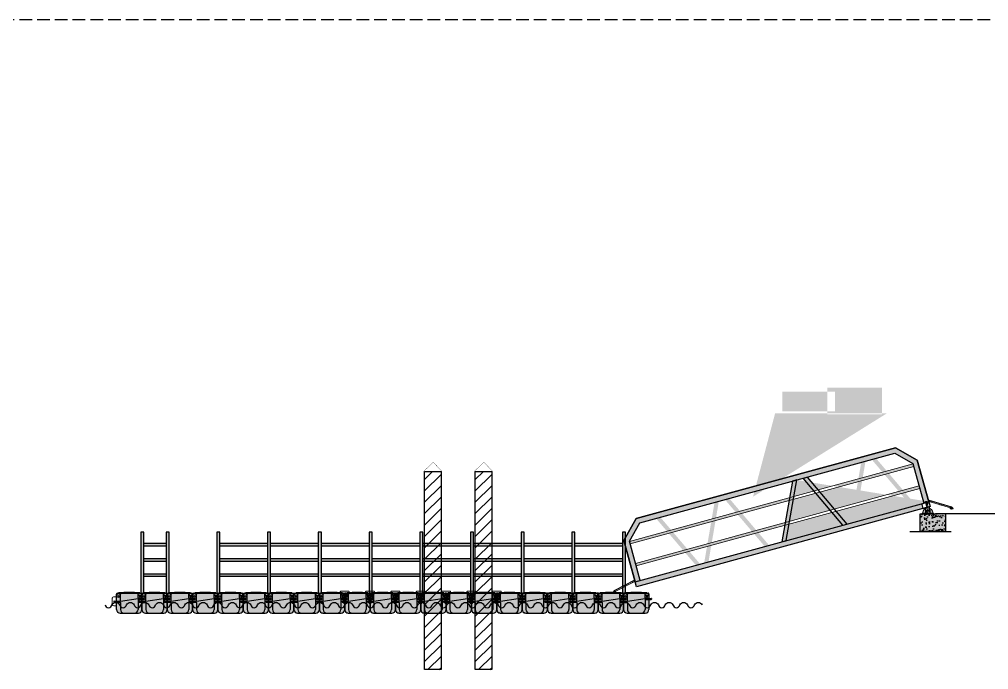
# Model space of a CAD drawing. Extents: x -231680 to 311509, y 18389 to 315840.
# Drawn here: x 277259 to 296377, y 262272 to 275100 of the extents above; entities that cross this region are included whole.
import ezdxf

# ---------------------------------------------------------------- set-up
doc = ezdxf.new("R2010")
doc.units = 0
doc.header["$LTSCALE"] = 1000
for name, pattern in [('-6_350_HOLE$0$DASH', [0.35, 0.25, -0.1]), ('CENTER', [2, 1.25, -0.25, 0.25, -0.25]), ('CENTER2', [28.575, 19.05, -3.175, 3.175, -3.175])]:
    doc.linetypes.add(name, pattern=pattern)
for name, color, linetype in [('W-FLOAT_BOWL浮筒', 253, 'Continuous'), ('W-Water-水流线', 140, 'Continuous'), ('ZJ', 251, 'Continuous'), ('栏杆', 6, 'Continuous'), ('短销钉', 253, 'Continuous'), ('铝横梁', 220, 'Continuous'), ('铝通', 4, 'Continuous')]:
    doc.layers.add(name, color=color, linetype=linetype)
for name, color, linetype, lineweight in [('伯利恒浮筒', 5, 'Continuous', 5), ('加强板', 140, 'Continuous', 18), ('图框', 7, 'Continuous', 13), ('型材', 7, 'Continuous', 15), ('系绳栓', 4, 'Continuous', 5), ('结构', 52, 'Continuous', 18), ('铝斜撑', 241, 'Continuous', 9)]:
    doc.layers.add(name, color=color, linetype=linetype, lineweight=lineweight)
pattern_1 = [(45, (86882.11, 11302.97), (-112.2532, 112.2532), [])]

# ---------------------------------------------------------------- blocks, each defined once
blk = doc.blocks.new('blhft')
at = {"true_color": 0x105689, "transparency": 33554470}
h = blk.add_hatch(color=146, dxfattribs=at)
h.dxf.hatch_style = 1
edge = h.paths.add_edge_path()
edge.add_line((-180, 0), (180, 0))
edge.add_arc((180, 70), 70, 270, 360)
edge.add_line((250, 70), (250, 270))
edge.add_line((250, 270), (298, 270))
edge.add_arc((298, 274), 4, 270, 360)
edge.add_line((302, 274), (302, 284))
edge.add_arc((298, 284), 4, 0, 90)
edge.add_line((298, 288), (250, 288))
edge.add_line((250, 288), (250, 375))
edge.add_arc((230, 375), 20, 0, 90)
edge.add_line((230, 395), (208, 395))
edge.add_line((208, 395), (208, 397))
edge.add_line((208, 397), (0, 407))
edge.add_line((0, 407), (-208, 397))
edge.add_line((-208, 397), (-208, 395))
edge.add_line((-208, 395), (-230, 395))
edge.add_arc((-230, 375), 20, 90, 180)
edge.add_line((-250, 375), (-250, 234))
edge.add_line((-250, 234), (-298, 234))
edge.add_arc((-298, 230), 4, 90, 180)
edge.add_line((-302, 230), (-302, 220))
edge.add_arc((-298, 220), 4, 180, 270)
edge.add_line((-298, 216), (-250, 216))
edge.add_line((-250, 216), (-250, 70))
edge.add_line((-250, 70), (-249, 60))
edge.add_line((-249, 60), (-246, 47))
edge.add_line((-246, 47), (-242, 37))
edge.add_line((-242, 37), (-235, 26))
edge.add_line((-235, 26), (-227, 18))
edge.add_line((-227, 18), (-220, 13))
edge.add_line((-220, 13), (-212, 8))
edge.add_line((-212, 8), (-204, 4))
edge.add_line((-204, 4), (-197, 2))
edge.add_line((-197, 2), (-188, 0))
edge.add_line((-188, 0), (-180, 0))
blk.add_lwpolyline([(-180, 0), (180, 0, 0.414214), (250, 70), (250, 270), (298, 270, 0.414214), (302, 274), (302, 284, 0.414214), (298, 288), (250, 288), (250, 375, 0.414214), (230, 395), (208, 395), (208, 397), (0, 407), (-208, 397), (-208, 395), (-230, 395, 0.414214), (-250, 375), (-250, 234), (-298, 234, 0.414214), (-302, 230), (-302, 220, 0.414214), (-298, 216), (-250, 216), (-250, 70), (-249, 60), (-246, 47), (-242, 37), (-235, 26), (-227, 18), (-220, 13), (-212, 8), (-204, 4), (-197, 2), (-188, 0)], format="xyb", close=True)
at = {"layer": 'W-FLOAT_BOWL浮筒'}
for p, q in [((-230, 395), (230, 395)), ((-208, 397), (208, 397)), ((-208, 397), (-208, 395)), ((208, 397), (208, 395)), ((-302, 226), (-174, 226)), ((-298, 234), (-184, 234)), ((-298, 216), (-184, 216)), ((-250, 234), (-250, 375)), ((-250, 70), (-250, 216)), ((-174, 244), (-174, 375)), ((174, 280), (-174, 226)), ((-174, 206), (-174, 70)), ((174, 298), (174, 375)), ((174, 280), (302, 280)), ((174, 260), (174, 70)), ((184, 288), (298, 288)), ((184, 270), (298, 270)), ((250, 375), (250, 288)), ((250, 270), (250, 70)), ((-180, 0), (180, 0))]:
    blk.add_line(p, q, dxfattribs=at)
at = {"layer": 'W-FLOAT_BOWL浮筒', "ltscale": 0.5}
for p, q in [((-302, 230), (-302, 220)), ((302, 284), (302, 274))]:
    blk.add_line(p, q, dxfattribs=at)
at = {"layer": 'W-FLOAT_BOWL浮筒'}
for centre, radius, start, end in [((-230, 375), 20, 90, 180), ((0, -1768), 2175, 84.5043, 95.4957), ((-154, 375), 20, 90, 180), ((154, 375), 20, 0, 90), ((230, 375), 20, 0, 90), ((-298, 220), 4, 180, 270), ((-184, 244), 10, 270, 0), ((-184, 206), 10, 0, 90), ((184, 298), 10, 180, 270), ((184, 260), 10, 90, 180), ((298, 274), 4, 270, 0), ((-180, 70), 70, 180, 270), ((-104, 70), 70, 180, 270), ((104, 70), 70, 270, 0), ((180, 70), 70, 270, 0)]:
    blk.add_arc(centre, radius, start, end, dxfattribs=at)
at = {"layer": 'W-FLOAT_BOWL浮筒', "ltscale": 0.5}
for centre, start, end in [((-298, 230), 90, 180), ((298, 284), 0, 90)]:
    blk.add_arc(centre, 4, start, end, dxfattribs=at)
at = {"layer": 'W-FLOAT_BOWL浮筒', "extrusion": (0, 0, -1)}
blk.add_ellipse((-212, 375), major_axis=(-30.4, 0), ratio=0.921809, start_param=3.141593, end_param=6.283185, dxfattribs=at)
at = {"layer": 'W-FLOAT_BOWL浮筒'}
blk.add_ellipse((-212, 320), major_axis=(-16, 0), ratio=0.75, dxfattribs=at)
blk.add_ellipse((212, 375), major_axis=(30.4, 0.1), ratio=0.921809, start_param=3.141593, end_param=6.283185, dxfattribs=at)
at = {"layer": 'W-FLOAT_BOWL浮筒', "extrusion": (0, 0, -1)}
blk.add_ellipse((212, 320), major_axis=(16, 0), ratio=0.75, dxfattribs=at)
blk = doc.blocks.new('dxd')
at = {"layer": '短销钉', "lineweight": 13}
for p, q in [((-86, 227), (-56, 200)), ((-79, 244), (79, 244)), ((-78, 244), (-78, 246)), ((-78, 246), (78, 246)), ((-52, 180), (-52, 193)), ((-43, 197), (42, 197)), ((52, 180), (52, 193)), ((86, 227), (56, 200)), ((78, 244), (78, 246)), ((-49, 153), (-28, 136)), ((-29, 39), (-29, 45)), ((-26, 48), (-24, 48)), ((-24, 30), (-24, 128)), ((-24, 30), (24, 30)), ((-24, 30), (-18, 2)), ((-19, 133), (19, 133)), ((-16, 0), (16, 0)), ((-6, 39), (-6, 44)), ((6, 39), (6, 44)), ((24, 30), (18, 2)), ((24, 30), (24, 128)), ((26, 48), (24, 48)), ((49, 153), (28, 136)), ((29, 39), (29, 45))]:
    blk.add_line(p, q, dxfattribs=at)
at = {"layer": '短销钉', "lineweight": 13, "ltscale": 0.1}
for p, q in [((-18, 2), (-18, 0)), ((-18, 0), (-16, 0)), ((16, 0), (18, 0)), ((18, 2), (18, 0))]:
    blk.add_line(p, q, dxfattribs=at)
at = {"layer": '短销钉', "lineweight": 13}
for centre, radius, start, end in [((-79, 234), 10, 90, 228.0009), ((0, -1254), 1503, 87.0435, 92.9565), ((-62, 193), 10, 0, 48.0009), ((62, 193), 10, 131.9991, 180), ((79, 234), 10, 311.9991, 90), ((-44, 170), 13.5, 126.5657, 231), ((-35, 154), 31.4, 56.4166, 122.8531), ((-43, 161), 10, 184.1479, 231), ((-34, 186), 31.4, 236.1381, 303.5569), ((-26, 45), 3, 90, 180), ((-34, 128), 10, 0, 51), ((-16, 2), 2.5, 191.3099, 270), ((-25, 170), 13.5, 308.3696, 51.9011), ((-3, 44), 3, 115.3769, 180), ((0, 38), 10, 64.6231, 115.3769), ((3, 44), 3, 0, 64.6231), ((25, 170), 13.5, 128.0989, 231.6304), ((16, 2), 2.5, 270, 348.6901), ((35, 155), 31.3, 57.1287, 123.6019), ((34, 186), 31.4, 236.4385, 303.8665), ((34, 128), 10, 129, 180), ((26, 45), 3, 0, 90), ((42, 161), 10, 309, 355.8521), ((44, 170), 13.5, 309, 53.4343)]:
    blk.add_arc(centre, radius, start, end, dxfattribs=at)
for centre, major_axis, start_param, end_param in [((-23, 39), (0, -9), 4.712389, 6.115737), ((0, 39), (0, 9), 1.570796, 4.712389)]:
    blk.add_ellipse(centre, major_axis=major_axis, ratio=0.666667, start_param=start_param, end_param=end_param, dxfattribs=at)
at = {"layer": '短销钉', "lineweight": 13, "extrusion": (0, 0, -1)}
blk.add_ellipse((23, 39), major_axis=(0, -9), ratio=0.666667, start_param=4.712389, end_param=6.115737, dxfattribs=at)
blk = doc.blocks.new('*U195')
at = {"layer": '伯利恒浮筒'}
blk.add_blockref('blhft', (0, -204), dxfattribs=at)
blk = doc.blocks.new('*U196')
at = {"layer": '栏杆', "color": 0, "linetype": 'ByBlock', "lineweight": -2, "transparency": 16777216}
for p in [(-4000, 0), (-3500, 0), (-3000, 0), (-2500, 0), (-2000, 0), (-1500, 0), (-1000, 0), (-500, 0), (0, 0)]:
    blk.add_blockref('*U195', p, dxfattribs=at)
blk = doc.blocks.new('*U199')
at = {"layer": 'W-Water-水流线'}
blk.add_lwpolyline([(-144, 5, 0.836859), (-8, 5, -0.620574), (144, 5, -0.539347)], format="xyb", dxfattribs=at)
blk = doc.blocks.new('*U200')
at = {"layer": '栏杆', "color": 0, "linetype": 'ByBlock', "lineweight": -2, "transparency": 16777216}
for p in [(0, 0), (287, 0), (574, 0), (862, 0), (1149, 0), (1436, 0), (1723, 0), (2011, 0), (2298, 0), (2585, 0), (2872, 0), (3159, 0), (3447, 0), (3734, 0), (4021, 0), (4308, 0), (4595, 0), (4883, 0), (5170, 0), (5457, 0), (5744, 0), (6032, 0), (6319, 0), (6606, 0), (6893, 0), (7180, 0), (7468, 0), (7755, 0), (8042, 0), (8329, 0), (8616, 0), (8904, 0), (9191, 0), (9478, 0), (9765, 0), (10053, 0), (10340, 0), (10627, 0), (10914, 0), (11201, 0), (11489, 0)]:
    blk.add_blockref('*U199', p, dxfattribs=at)
blk = doc.blocks.new('JAGZZ')
at = {"color": 1, "linetype": 'CENTER2'}
for p, q in [((524707, 12979), (524707, 13014)), ((524725, 12996), (524689, 12996))]:
    blk.add_line(p, q, dxfattribs=at)
at = {"layer": '结构', "color": 4}
for p, q in [((524597, 12929), (524597, 12941)), ((524817, 12941), (524597, 12941)), ((524817, 12929), (524597, 12929)), ((524817, 12929), (524817, 12941))]:
    blk.add_line(p, q, dxfattribs=at)
for points in [[(524670, 12941), (524670, 13001), (524662, 13001), (524662, 12941)], [(524744, 12941), (524744, 13001), (524752, 13001), (524752, 12941)]]:
    blk.add_lwpolyline(points, close=True, dxfattribs=at)
at = {"layer": '结构'}
blk.add_circle((524707, 12996), 13, dxfattribs=at)
at = {"layer": '结构', "color": 4}
blk.add_arc((524707, 12931), 106, 5.7248, 174.2752, dxfattribs=at)
blk = doc.blocks.new('A$C32F71815')
at = {"layer": '铝斜撑', "linetype": 'Continuous'}
for p, q in [((3, 20), (0, 20)), ((0, 20), (0, 0)), ((40, 0), (0, 0)), ((3, 20), (3, 3)), ((40, 3), (3, 3)), ((40, 0), (40, 3))]:
    blk.add_line(p, q, dxfattribs=at)
blk = doc.blocks.new('A$C42B83C84')
at = {"layer": '图框', "lineweight": 0}
h = blk.add_hatch(dxfattribs=at)
h.set_pattern_fill('ANSI31', color=256, scale=0.5, style=0)
h.set_pattern_definition([(45, (82514.4754, -36464.1272), (-1.122532015, 1.122532015), [])])
edge = h.paths.add_edge_path(flags=17)
edge.add_arc((15, 30), 6.5, 0, 360)
edge = h.paths.add_edge_path()
edge.add_arc((15, 30), 10, 0, 360)
for p, q in [((0, 25), (0, 45)), ((0, 45), (458, 45)), ((5, 25), (0, 25)), ((5, 40), (5, 25)), ((457, 40), (5, 40)), ((457, 40), (497, 15)), ((458, 45), (500, 19)), ((462, 7), (462, 23)), ((467, 7), (467, 23)), ((497, 15), (500, 19))]:
    blk.add_line(p, q, dxfattribs=at)
for points in [[(29, 20), (29, 40), (444, 40), (444, 20)], [(59, 40), (59, 20), (29, 20), (29, 40)], [(259, 40), (259, 20), (229, 20), (229, 40)]]:
    blk.add_lwpolyline(points, close=True, dxfattribs=at)
blk.add_lwpolyline([(444, 20), (444, 10, 0.414214), (454, 0), (474, 0, 0.414214), (484, 10), (484, 20)], format="xyb", dxfattribs=at)
blk.add_lwpolyline([(458, 0), (458, 7), (470, 7), (470, 0)], dxfattribs=at)
for radius in [10, 6.5]:
    blk.add_circle((15, 30), radius, dxfattribs=at)
blk.add_blockref('A$C32F71815', (444, 20), dxfattribs=at)
blk = doc.blocks.new('EB')
at = {"layer": '加强板'}
blk.add_lwpolyline([(1337537242, 365767056), (1337537242, 365767006), (1337537257, 365767006), (1337537267, 365767056)], close=True, dxfattribs=at)
at = {"layer": '铝通'}
blk.add_lwpolyline([(1337537285, 365767056, 0.668622), (1337537254, 365767090), (1337537162, 365767061), (1337537162, 365766981), (1337537242, 365766981)], format="xyb", close=True, dxfattribs=at)
blk.add_circle((1337537262, 365767066), 7, dxfattribs=at)
blk = doc.blocks.new('A$C1CD0366B')
at = {"color": 1, "linetype": 'CENTER', "ltscale": 0.52}
for p, q in [((46, 50), (74, 50)), ((60, 36), (60, 64))]:
    blk.add_line(p, q, dxfattribs=at)
blk.add_lwpolyline([(0, 100), (0, 0), (10, 0), (10, 100)], close=True)
blk.add_lwpolyline([(10, 100), (87, 74, -0.315452), (90, 69), (90, 31, -0.315452), (87, 26), (10, 0)], format="xyb")
blk.add_circle((60, 50), 11)

msp = doc.modelspace()

# ---------------------------------------------------------------- hatches: boundary and pattern name
at = {"true_color": 0xc7c8ca}
h = msp.add_hatch(dxfattribs=at)
h.set_pattern_fill('AR-CONC', color=9, scale=100)
h.set_pattern_definition([(50, (234080.7, 306578.32), (182.18467, -15.9391), [19.05, -209.55]), (355, (234080.7, 306578.32), (-35.24283, 191.05664), [15.24, -167.64]), (100.451, (234095.88, 306576.99), (146.9425, 175.1167), [16.19, -178.09]), (46.1842, (234080.7, 306629.12), (271.07904, -42.0423), [28.575, -314.325]), (96.6356, (234103.3, 306625.61), (237.4042, 247.4256), [24.285, -267.135]), (351.184, (234080.7, 306629.12), (237.4046, 247.4251), [22.86, -251.46]), (21, (234106.1, 306616.42), (151.61488, -102.26552), [19.05, -209.55]), (326, (234106.1, 306616.42), (61.80203, 184.18797), [15.24, -167.64]), (71.4514, (234118.74, 306607.9), (213.4165, 81.92286), [16.19, -178.09]), (37.5, (234080.7, 306578.32), (3.088603, 84.55504), [0, -165.608, 0, -170.18, 0, -168.275]), (7.5, (234080.7, 306578.32), (66.81966, 100.18057), [0, -97.028, 0, -161.798, 0, -64.135]), (327.5, (234024.06, 306578.32), (135.590595, -5.728744), [0, -63.5, 0, -198.12, 0, -262.89]), (317.5, (233998.66, 306578.32), (148.12918, 25.4265), [0, -82.55, 0, -131.572, 0, -186.69])])
h.paths.add_polyline_path([(295028.8, 265348), (295328.8, 265348), (295328.8, 265349.9), (295528.8, 265349.9), (295528.8, 264996.5), (295028.8, 264996.5)])
at = {"layer": '栏杆', "true_color": 0xc7c8ca, "transparency": 33554687}
h = msp.add_hatch(color=9, dxfattribs=at)
h.dxf.hatch_style = 1
h.paths.add_polyline_path([(295028.8, 265348), (295328.8, 265348), (295328.8, 265349.9), (295528.8, 265349.9), (295528.8, 264996.5), (295028.8, 264996.5)])
edge = h.paths.add_edge_path()
edge.add_line((289407.4, 264000.5), (289182.9, 264820.3))
edge.add_line((289182.9, 264820.3), (289428.1, 265250.3))
edge.add_line((289428.1, 265250.3), (294539.9, 266650.1))
edge.add_line((294539.9, 266650.1), (294969.9, 266405))
edge.add_line((294969.9, 266405), (295194.4, 265585.1))
edge = h.paths.add_edge_path(flags=16)
edge.add_line((289503.9, 264026.9), (289290.3, 264806.8))
edge.add_line((289290.3, 264806.8), (289494.4, 265164.8))
edge.add_line((289494.4, 265164.8), (294526.3, 266542.7))
edge.add_line((294526.3, 266542.7), (294884.4, 266338.6))
edge.add_line((294884.4, 266338.6), (295097.9, 265558.7))
h.paths.add_polyline_path([(289407.4, 264000.5), (295194.4, 265585.1), (295220.8, 265488.7), (289433.8, 263904.1)])
h.paths.add_polyline_path([(289411.4, 264364.5), (295005.5, 265896.3), (295018.7, 265848.1), (289424.6, 264316.3)], flags=0)
h.paths.add_polyline_path([(289292.6, 264798.5), (294886.6, 266330.3), (294899.8, 266282.1), (289305.8, 264750.3)], flags=0)
edge = h.paths.add_edge_path(flags=16)
edge.add_line((290970.6, 265569.1), (290765.8, 264372.5))
edge = h.paths.add_edge_path(flags=0)
edge.add_line((291055.7, 265592.4), (290851, 264395.8))
edge = h.paths.add_edge_path(flags=0)
edge.add_line((291261.9, 265648.8), (292047.6, 264723.5))
edge = h.paths.add_edge_path(flags=0)
edge.add_line((291176.7, 265625.5), (291962.5, 264700.2))
edge = h.paths.add_edge_path()
edge.add_line((292307.7, 267369.7), (293344.3, 267369.7))
edge.add_line((293344.3, 267369.7), (293344.3, 267757.3))
edge.add_line((293344.3, 267757.3), (292307.7, 267757.3))
edge.add_line((292307.7, 267757.3), (292307.7, 267369.7))
edge.add_line((293192.9, 267310.6), (294273.8, 267310.6))
edge.add_line((294273.8, 267310.6), (294273.8, 267831.2))
edge.add_line((294273.8, 267831.2), (293192.9, 267831.2))
edge.add_line((293192.9, 267831.2), (293192.9, 267310.6))
edge.add_line((294372.2, 267329.3), (292165.9, 267329.3))
edge.add_line((292165.9, 267329.3), (291653.4, 265393.2))
edge.add_line((291653.4, 265393.2), (291730.2, 265683.2))
edge = h.paths.add_edge_path()
edge.add_line((294823.7, 264996.5), (295638.4, 264996.5))
edge = h.paths.add_edge_path(flags=0)
edge.add_line((292505.7, 265989.4), (292300.9, 264792.8))
edge = h.paths.add_edge_path(flags=0)
edge.add_line((292590.8, 266012.7), (292386, 264816.2))
edge = h.paths.add_edge_path(flags=0)
edge.add_line((292796.9, 266069.2), (293582.7, 265143.8))
edge = h.paths.add_edge_path(flags=0)
edge.add_line((292711.8, 266045.8), (293497.6, 265120.5))
edge = h.paths.add_edge_path(flags=0)
edge.add_line((293977.6, 266392.5), (293772.9, 265195.9))
edge = h.paths.add_edge_path(flags=0)
edge.add_line((294062.8, 266415.8), (293858, 265219.2))
edge = h.paths.add_edge_path(flags=16)
edge.add_line((294268.9, 266472.2), (295054.7, 265546.9))
edge = h.paths.add_edge_path(flags=0)
edge.add_line((294183.7, 266448.9), (294969.5, 265523.6))
edge = h.paths.add_edge_path(flags=17)
edge.add_line((289903.4, 265276.8), (290689.2, 264351.5))
edge = h.paths.add_edge_path(flags=17)
edge.add_line((289818.3, 265253.5), (290604.1, 264328.2))
edge = h.paths.add_edge_path(flags=16)
edge.add_line((295068.7, 265348), (295068.7, 265360))
edge = h.paths.add_edge_path()
edge.add_line((295288.7, 265348), (295288.7, 265360))
edge = h.paths.add_edge_path()
edge.add_line((295288.7, 265360), (295068.7, 265360))
edge = h.paths.add_edge_path(flags=16)
edge.add_line((295288.7, 265348), (295068.7, 265348))
h.paths.add_polyline_path([(295141.7, 265360), (295141.7, 265420), (295133.7, 265420), (295133.7, 265360)], flags=16)
h.paths.add_polyline_path([(295215.7, 265360), (295215.7, 265420), (295223.7, 265420), (295223.7, 265360)])
edge = h.paths.add_edge_path(flags=16)
edge.add_line((295196.4, 265415), (295161.1, 265415))
edge = h.paths.add_edge_path(flags=16)
edge.add_line((295178.7, 265397.4), (295178.7, 265432.6))
edge = h.paths.add_edge_path(flags=16)
edge.add_arc((295178.7, 265415), 13, 0, 360)
edge = h.paths.add_edge_path()
edge.add_arc((295178.7, 265349.5), 105.5, 5.72481, 174.27519)
edge = h.paths.add_edge_path(flags=16)
edge.add_line((289394.3, 264034.4), (289401.2, 264021))
edge = h.paths.add_edge_path(flags=16)
edge.add_line((289401.2, 264021), (289405.6, 264023.3))
edge = h.paths.add_edge_path(flags=17)
edge.add_line((289405.6, 264023.3), (289396.5, 264041.1))
edge = h.paths.add_edge_path()
edge.add_line((289396.5, 264041.1), (288989.2, 263831.5))
edge = h.paths.add_edge_path()
edge.add_line((288992.8, 263827.7), (289394.3, 264034.4))
edge = h.paths.add_edge_path()
edge.add_line((288989.2, 263831.5), (288963.7, 263789.2))
edge = h.paths.add_edge_path()
edge.add_line((288992.8, 263827.7), (288968.1, 263786.8))
edge = h.paths.add_edge_path()
edge.add_line((288968.1, 263786.8), (288963.7, 263789.2))
edge = h.paths.add_edge_path(flags=16)
edge.add_arc((289390, 264020.9), 10, 0, 360)
edge = h.paths.add_edge_path(flags=16)
edge.add_arc((289390, 264020.9), 6.5, 0, 360)
h.paths.add_polyline_path([(289381.9, 264005.5), (289372.8, 264023.3), (289003.8, 263833.4), (289012.9, 263815.6)])
edge = h.paths.add_edge_path(flags=16)
edge.add_line((288998.9, 263793.7), (288991.6, 263808))
edge = h.paths.add_edge_path(flags=16)
edge.add_line((289003.3, 263796), (288996, 263810.3))
h.paths.add_polyline_path([(289168.3, 263918.1), (289177.5, 263900.3), (289204.1, 263914), (289195, 263931.8)], flags=16)
h.paths.add_polyline_path([(289346.1, 264009.6), (289355.3, 263991.8), (289381.9, 264005.5), (289372.8, 264023.3)], flags=16)
edge = h.paths.add_edge_path(flags=17)
edge.add_line((289009.6, 263791.4), (289006.4, 263797.6))
edge.add_line((289006.4, 263797.6), (288995.8, 263792.1))
edge.add_line((288995.8, 263792.1), (288999, 263785.9))
edge = h.paths.add_edge_path()
edge.add_line((289012.9, 263815.6), (289017.5, 263806.7))
edge.add_arc((289008.6, 263802.1), 10, -62.76718, 27.23282, ccw=False)
edge.add_line((289013.2, 263793.2), (288995.4, 263784.1))
edge.add_arc((288990.8, 263793), 10, 207.23282, 297.23282, ccw=False)
edge.add_line((288981.9, 263788.4), (288977.4, 263797.3))
edge = h.paths.add_edge_path(flags=16)
edge.add_line((289001.1, 263832), (289003.8, 263833.4))
edge = h.paths.add_edge_path()
edge.add_line((289003.8, 263833.4), (289012.9, 263815.6))
edge = h.paths.add_edge_path()
edge.add_line((289001.1, 263832), (289008.9, 263816.9))
edge = h.paths.add_edge_path(flags=16)
edge.add_line((288977.4, 263797.3), (288976, 263800))
edge = h.paths.add_edge_path()
edge.add_line((288977.4, 263797.3), (289012.9, 263815.6))
edge = h.paths.add_edge_path()
edge.add_line((288976, 263800), (289008.9, 263816.9))
edge = h.paths.add_edge_path(flags=16)
edge.add_arc((295152.7, 265560), 25, 350.70905, 485.77928)
edge.add_line((295138.1, 265580.2), (295057.5, 265528.7))
edge.add_line((295057.5, 265528.7), (295078.7, 265451.6))
edge.add_line((295078.7, 265451.6), (295155.8, 265472.7))
edge.add_line((295155.8, 265472.7), (295177.3, 265555.9))
edge = h.paths.add_edge_path(flags=0)
edge.add_arc((295152.7, 265560), 7, 0, 360)
h.paths.add_polyline_path([(295136, 265545), (295149.2, 265496.8), (295163.7, 265500.8), (295160.1, 265551.6)], flags=0)
h.paths.add_polyline_path([(295211.1, 265486.1), (295114.7, 265459.6), (295117.3, 265450), (295213.8, 265476.4)], flags=16)
edge = h.paths.add_edge_path(flags=0)
edge.add_arc((295178.8, 265415), 11, 0, 360)
edge = h.paths.add_edge_path(flags=16)
edge.add_line((295175, 265428.8), (295182.5, 265401.2))
edge = h.paths.add_edge_path(flags=16)
edge.add_line((295165, 265411.2), (295192.6, 265418.8))
edge = h.paths.add_edge_path(flags=16)
edge.add_line((295213.8, 265476.4), (295208.9, 265395.5))
edge.add_arc((295203.9, 265396), 5, 285.3138, 355.34577, ccw=False)
edge.add_line((295205.2, 265391.1), (295168.1, 265381))
edge.add_arc((295166.8, 265385.8), 5, 215.28184, 285.3138, ccw=False)
edge.add_line((295162.7, 265382.9), (295117.3, 265450))
edge = h.paths.add_edge_path()
edge.add_line((295205.5, 265607.6), (295201.3, 265593.2))
edge = h.paths.add_edge_path()
edge.add_line((295201.3, 265593.2), (295196.5, 265594.6))
edge = h.paths.add_edge_path()
edge.add_line((295196.5, 265594.6), (295202.1, 265613.8))
edge = h.paths.add_edge_path()
edge.add_line((295202.1, 265613.8), (295642.1, 265486.2))
edge = h.paths.add_edge_path()
edge.add_line((295639.3, 265481.8), (295205.5, 265607.6))
edge = h.paths.add_edge_path()
edge.add_line((295642.1, 265486.2), (295675.1, 265449.6))
edge = h.paths.add_edge_path()
edge.add_line((295639.3, 265481.8), (295671.4, 265446.4))
edge = h.paths.add_edge_path()
edge.add_line((295671.4, 265446.4), (295675.1, 265449.6))
edge = h.paths.add_edge_path(flags=16)
edge.add_arc((295212.3, 265595.3), 10, 0, 360)
edge = h.paths.add_edge_path(flags=16)
edge.add_arc((295212.3, 265595.3), 6.5, 0, 360)
h.paths.add_polyline_path([(295223.2, 265581.7), (295228.8, 265600.9), (295627.4, 265485.3), (295621.8, 265466.1)])
edge = h.paths.add_edge_path(flags=16)
edge.add_line((295639.8, 265447.3), (295644.2, 265462.7))
edge = h.paths.add_edge_path(flags=16)
edge.add_line((295635, 265448.7), (295639.4, 265464.1))
h.paths.add_polyline_path([(295449.6, 265536.8), (295444.1, 265517.6), (295415.2, 265526), (295420.8, 265545.2)], flags=16)
h.paths.add_polyline_path([(295257.6, 265592.5), (295252, 265573.3), (295223.2, 265581.7), (295228.8, 265600.9)], flags=16)
edge = h.paths.add_edge_path(flags=17)
edge.add_line((295629.7, 265443), (295631.6, 265449.7))
edge.add_line((295631.6, 265449.7), (295643.1, 265446.4))
edge.add_line((295643.1, 265446.4), (295641.2, 265439.6))
edge = h.paths.add_edge_path()
edge.add_line((295621.8, 265466.1), (295619, 265456.5))
edge.add_arc((295628.6, 265453.7), 10, 163.82586, 253.82586)
edge.add_line((295625.8, 265444.1), (295645, 265438.5))
edge.add_arc((295647.8, 265448.1), 10, 253.82586, 343.82586)
edge.add_line((295657.4, 265445.3), (295660.2, 265454.9))
edge = h.paths.add_edge_path(flags=16)
edge.add_line((295630.2, 265484.5), (295627.4, 265485.3))
edge = h.paths.add_edge_path()
edge.add_line((295627.4, 265485.3), (295621.8, 265466.1))
edge = h.paths.add_edge_path()
edge.add_line((295630.2, 265484.5), (295625.5, 265468.1))
edge = h.paths.add_edge_path(flags=16)
edge.add_line((295660.2, 265454.9), (295661, 265457.8))
edge = h.paths.add_edge_path()
edge.add_line((295660.2, 265454.9), (295621.8, 265466.1))
edge = h.paths.add_edge_path()
edge.add_line((295661, 265457.8), (295625.5, 265468.1))
h = msp.add_hatch(color=9, dxfattribs=at)
h.dxf.hatch_style = 1
h.paths.add_polyline_path([(295028.8, 265348), (295328.8, 265348), (295328.8, 265349.9), (295528.8, 265349.9), (295528.8, 264996.5), (295028.8, 264996.5)])
edge = h.paths.add_edge_path()
edge.add_line((289407.4, 264000.5), (289182.9, 264820.3))
edge.add_line((289182.9, 264820.3), (289428.1, 265250.3))
edge.add_line((289428.1, 265250.3), (294539.9, 266650.1))
edge.add_line((294539.9, 266650.1), (294969.9, 266405))
edge.add_line((294969.9, 266405), (295194.4, 265585.1))
edge = h.paths.add_edge_path(flags=16)
edge.add_line((289503.9, 264026.9), (289290.3, 264806.8))
edge.add_line((289290.3, 264806.8), (289494.4, 265164.8))
edge.add_line((289494.4, 265164.8), (294526.3, 266542.7))
edge.add_line((294526.3, 266542.7), (294884.4, 266338.6))
edge.add_line((294884.4, 266338.6), (295097.9, 265558.7))
h.paths.add_polyline_path([(289407.4, 264000.5), (295194.4, 265585.1), (295220.8, 265488.7), (289433.8, 263904.1)])
h.paths.add_polyline_path([(289411.4, 264364.5), (295005.5, 265896.3), (295018.7, 265848.1), (289424.6, 264316.3)], flags=0)
h.paths.add_polyline_path([(289292.6, 264798.5), (294886.6, 266330.3), (294899.8, 266282.1), (289305.8, 264750.3)], flags=0)
edge = h.paths.add_edge_path(flags=16)
edge.add_line((290970.6, 265569.1), (290765.8, 264372.5))
edge = h.paths.add_edge_path(flags=0)
edge.add_line((291055.7, 265592.4), (290851, 264395.8))
edge = h.paths.add_edge_path(flags=0)
edge.add_line((291261.9, 265648.8), (292047.6, 264723.5))
edge = h.paths.add_edge_path(flags=0)
edge.add_line((291176.7, 265625.5), (291962.5, 264700.2))
edge = h.paths.add_edge_path()
edge.add_line((292307.7, 267369.7), (293344.3, 267369.7))
edge.add_line((293344.3, 267369.7), (293344.3, 267757.3))
edge.add_line((293344.3, 267757.3), (292307.7, 267757.3))
edge.add_line((292307.7, 267757.3), (292307.7, 267369.7))
edge.add_line((293192.9, 267310.6), (294273.8, 267310.6))
edge.add_line((294273.8, 267310.6), (294273.8, 267831.2))
edge.add_line((294273.8, 267831.2), (293192.9, 267831.2))
edge.add_line((293192.9, 267831.2), (293192.9, 267310.6))
edge.add_line((294372.2, 267329.3), (292165.9, 267329.3))
edge.add_line((292165.9, 267329.3), (291653.4, 265393.2))
edge.add_line((291653.4, 265393.2), (291730.2, 265683.2))
edge = h.paths.add_edge_path()
edge.add_line((294823.7, 264996.5), (295638.4, 264996.5))
edge = h.paths.add_edge_path(flags=0)
edge.add_line((292505.7, 265989.4), (292300.9, 264792.8))
edge = h.paths.add_edge_path(flags=0)
edge.add_line((292590.8, 266012.7), (292386, 264816.2))
edge = h.paths.add_edge_path(flags=0)
edge.add_line((292796.9, 266069.2), (293582.7, 265143.8))
edge = h.paths.add_edge_path(flags=0)
edge.add_line((292711.8, 266045.8), (293497.6, 265120.5))
edge = h.paths.add_edge_path(flags=0)
edge.add_line((293977.6, 266392.5), (293772.9, 265195.9))
edge = h.paths.add_edge_path(flags=0)
edge.add_line((294062.8, 266415.8), (293858, 265219.2))
edge = h.paths.add_edge_path(flags=16)
edge.add_line((294268.9, 266472.2), (295054.7, 265546.9))
edge = h.paths.add_edge_path(flags=0)
edge.add_line((294183.7, 266448.9), (294969.5, 265523.6))
edge = h.paths.add_edge_path(flags=17)
edge.add_line((289903.4, 265276.8), (290689.2, 264351.5))
edge = h.paths.add_edge_path(flags=17)
edge.add_line((289818.3, 265253.5), (290604.1, 264328.2))
edge = h.paths.add_edge_path(flags=16)
edge.add_line((295068.7, 265348), (295068.7, 265360))
edge = h.paths.add_edge_path()
edge.add_line((295288.7, 265348), (295288.7, 265360))
edge = h.paths.add_edge_path()
edge.add_line((295288.7, 265360), (295068.7, 265360))
edge = h.paths.add_edge_path(flags=16)
edge.add_line((295288.7, 265348), (295068.7, 265348))
h.paths.add_polyline_path([(295141.7, 265360), (295141.7, 265420), (295133.7, 265420), (295133.7, 265360)], flags=16)
h.paths.add_polyline_path([(295215.7, 265360), (295215.7, 265420), (295223.7, 265420), (295223.7, 265360)])
edge = h.paths.add_edge_path(flags=16)
edge.add_line((295196.4, 265415), (295161.1, 265415))
edge = h.paths.add_edge_path(flags=16)
edge.add_line((295178.7, 265397.4), (295178.7, 265432.6))
edge = h.paths.add_edge_path(flags=16)
edge.add_arc((295178.7, 265415), 13, 0, 360)
edge = h.paths.add_edge_path()
edge.add_arc((295178.7, 265349.5), 105.5, 5.72481, 174.27519)
edge = h.paths.add_edge_path(flags=16)
edge.add_line((289394.3, 264034.4), (289401.2, 264021))
edge = h.paths.add_edge_path(flags=16)
edge.add_line((289401.2, 264021), (289405.6, 264023.3))
edge = h.paths.add_edge_path(flags=17)
edge.add_line((289405.6, 264023.3), (289396.5, 264041.1))
edge = h.paths.add_edge_path()
edge.add_line((289396.5, 264041.1), (288989.2, 263831.5))
edge = h.paths.add_edge_path()
edge.add_line((288992.8, 263827.7), (289394.3, 264034.4))
edge = h.paths.add_edge_path()
edge.add_line((288989.2, 263831.5), (288963.7, 263789.2))
edge = h.paths.add_edge_path()
edge.add_line((288992.8, 263827.7), (288968.1, 263786.8))
edge = h.paths.add_edge_path()
edge.add_line((288968.1, 263786.8), (288963.7, 263789.2))
edge = h.paths.add_edge_path(flags=16)
edge.add_arc((289390, 264020.9), 10, 0, 360)
edge = h.paths.add_edge_path(flags=16)
edge.add_arc((289390, 264020.9), 6.5, 0, 360)
h.paths.add_polyline_path([(289381.9, 264005.5), (289372.8, 264023.3), (289003.8, 263833.4), (289012.9, 263815.6)])
edge = h.paths.add_edge_path(flags=16)
edge.add_line((288998.9, 263793.7), (288991.6, 263808))
edge = h.paths.add_edge_path(flags=16)
edge.add_line((289003.3, 263796), (288996, 263810.3))
h.paths.add_polyline_path([(289168.3, 263918.1), (289177.5, 263900.3), (289204.1, 263914), (289195, 263931.8)], flags=16)
h.paths.add_polyline_path([(289346.1, 264009.6), (289355.3, 263991.8), (289381.9, 264005.5), (289372.8, 264023.3)], flags=16)
edge = h.paths.add_edge_path(flags=17)
edge.add_line((289009.6, 263791.4), (289006.4, 263797.6))
edge.add_line((289006.4, 263797.6), (288995.8, 263792.1))
edge.add_line((288995.8, 263792.1), (288999, 263785.9))
edge = h.paths.add_edge_path()
edge.add_line((289012.9, 263815.6), (289017.5, 263806.7))
edge.add_arc((289008.6, 263802.1), 10, -62.76718, 27.23282, ccw=False)
edge.add_line((289013.2, 263793.2), (288995.4, 263784.1))
edge.add_arc((288990.8, 263793), 10, 207.23282, 297.23282, ccw=False)
edge.add_line((288981.9, 263788.4), (288977.4, 263797.3))
edge = h.paths.add_edge_path(flags=16)
edge.add_line((289001.1, 263832), (289003.8, 263833.4))
edge = h.paths.add_edge_path()
edge.add_line((289003.8, 263833.4), (289012.9, 263815.6))
edge = h.paths.add_edge_path()
edge.add_line((289001.1, 263832), (289008.9, 263816.9))
edge = h.paths.add_edge_path(flags=16)
edge.add_line((288977.4, 263797.3), (288976, 263800))
edge = h.paths.add_edge_path()
edge.add_line((288977.4, 263797.3), (289012.9, 263815.6))
edge = h.paths.add_edge_path()
edge.add_line((288976, 263800), (289008.9, 263816.9))
edge = h.paths.add_edge_path(flags=16)
edge.add_arc((295152.7, 265560), 25, 350.70905, 485.77928)
edge.add_line((295138.1, 265580.2), (295057.5, 265528.7))
edge.add_line((295057.5, 265528.7), (295078.7, 265451.6))
edge.add_line((295078.7, 265451.6), (295155.8, 265472.7))
edge.add_line((295155.8, 265472.7), (295177.3, 265555.9))
edge = h.paths.add_edge_path(flags=0)
edge.add_arc((295152.7, 265560), 7, 0, 360)
h.paths.add_polyline_path([(295136, 265545), (295149.2, 265496.8), (295163.7, 265500.8), (295160.1, 265551.6)], flags=0)
h.paths.add_polyline_path([(295211.1, 265486.1), (295114.7, 265459.6), (295117.3, 265450), (295213.8, 265476.4)], flags=16)
edge = h.paths.add_edge_path(flags=0)
edge.add_arc((295178.8, 265415), 11, 0, 360)
edge = h.paths.add_edge_path(flags=16)
edge.add_line((295175, 265428.8), (295182.5, 265401.2))
edge = h.paths.add_edge_path(flags=16)
edge.add_line((295165, 265411.2), (295192.6, 265418.8))
edge = h.paths.add_edge_path(flags=16)
edge.add_line((295213.8, 265476.4), (295208.9, 265395.5))
edge.add_arc((295203.9, 265396), 5, 285.3138, 355.34577, ccw=False)
edge.add_line((295205.2, 265391.1), (295168.1, 265381))
edge.add_arc((295166.8, 265385.8), 5, 215.28184, 285.3138, ccw=False)
edge.add_line((295162.7, 265382.9), (295117.3, 265450))
edge = h.paths.add_edge_path()
edge.add_line((295205.5, 265607.6), (295201.3, 265593.2))
edge = h.paths.add_edge_path()
edge.add_line((295201.3, 265593.2), (295196.5, 265594.6))
edge = h.paths.add_edge_path()
edge.add_line((295196.5, 265594.6), (295202.1, 265613.8))
edge = h.paths.add_edge_path()
edge.add_line((295202.1, 265613.8), (295642.1, 265486.2))
edge = h.paths.add_edge_path()
edge.add_line((295639.3, 265481.8), (295205.5, 265607.6))
edge = h.paths.add_edge_path()
edge.add_line((295642.1, 265486.2), (295675.1, 265449.6))
edge = h.paths.add_edge_path()
edge.add_line((295639.3, 265481.8), (295671.4, 265446.4))
edge = h.paths.add_edge_path()
edge.add_line((295671.4, 265446.4), (295675.1, 265449.6))
edge = h.paths.add_edge_path(flags=16)
edge.add_arc((295212.3, 265595.3), 10, 0, 360)
edge = h.paths.add_edge_path(flags=16)
edge.add_arc((295212.3, 265595.3), 6.5, 0, 360)
h.paths.add_polyline_path([(295223.2, 265581.7), (295228.8, 265600.9), (295627.4, 265485.3), (295621.8, 265466.1)])
edge = h.paths.add_edge_path(flags=16)
edge.add_line((295639.8, 265447.3), (295644.2, 265462.7))
edge = h.paths.add_edge_path(flags=16)
edge.add_line((295635, 265448.7), (295639.4, 265464.1))
h.paths.add_polyline_path([(295449.6, 265536.8), (295444.1, 265517.6), (295415.2, 265526), (295420.8, 265545.2)], flags=16)
h.paths.add_polyline_path([(295257.6, 265592.5), (295252, 265573.3), (295223.2, 265581.7), (295228.8, 265600.9)], flags=16)
edge = h.paths.add_edge_path(flags=17)
edge.add_line((295629.7, 265443), (295631.6, 265449.7))
edge.add_line((295631.6, 265449.7), (295643.1, 265446.4))
edge.add_line((295643.1, 265446.4), (295641.2, 265439.6))
edge = h.paths.add_edge_path()
edge.add_line((295621.8, 265466.1), (295619, 265456.5))
edge.add_arc((295628.6, 265453.7), 10, 163.82586, 253.82586)
edge.add_line((295625.8, 265444.1), (295645, 265438.5))
edge.add_arc((295647.8, 265448.1), 10, 253.82586, 343.82586)
edge.add_line((295657.4, 265445.3), (295660.2, 265454.9))
edge = h.paths.add_edge_path(flags=16)
edge.add_line((295630.2, 265484.5), (295627.4, 265485.3))
edge = h.paths.add_edge_path()
edge.add_line((295627.4, 265485.3), (295621.8, 265466.1))
edge = h.paths.add_edge_path()
edge.add_line((295630.2, 265484.5), (295625.5, 265468.1))
edge = h.paths.add_edge_path(flags=16)
edge.add_line((295660.2, 265454.9), (295661, 265457.8))
edge = h.paths.add_edge_path()
edge.add_line((295660.2, 265454.9), (295621.8, 265466.1))
edge = h.paths.add_edge_path()
edge.add_line((295661, 265457.8), (295625.5, 265468.1))
h = msp.add_hatch(color=9, dxfattribs=at)
h.dxf.hatch_style = 1
h.paths.add_polyline_path([(289292.6, 264798.5), (294886.6, 266330.3), (294899.8, 266282.1), (289305.8, 264750.3)], flags=17)
h.paths.add_polyline_path([(289411.4, 264364.5), (295005.5, 265896.3), (295018.7, 265848.1), (289424.6, 264316.3)], flags=17)
edge = h.paths.add_edge_path()
edge.add_line((289503.9, 264026.9), (289290.3, 264806.8))
edge.add_line((289290.3, 264806.8), (289494.4, 265164.8))
edge.add_line((289494.4, 265164.8), (294526.3, 266542.7))
edge.add_line((294526.3, 266542.7), (294884.4, 266338.6))
edge.add_line((294884.4, 266338.6), (295097.9, 265558.7))
edge.add_line((289407.4, 264000.5), (289182.9, 264820.3))
edge.add_line((289182.9, 264820.3), (289428.1, 265250.3))
edge.add_line((289428.1, 265250.3), (294539.9, 266650.1))
edge.add_line((294539.9, 266650.1), (294969.9, 266405))
edge.add_line((294969.9, 266405), (295194.4, 265585.1))
edge.add_line((292590.8, 266012.7), (292386, 264816.2))
edge.add_line((292505.7, 265989.4), (292300.9, 264792.8))
h = msp.add_hatch(color=9, dxfattribs=at)
h.dxf.hatch_style = 1
h.paths.add_polyline_path([(289407.4, 264000.5), (289503.9, 264026.9), (289290.3, 264806.8), (289494.4, 265164.8), (294526.3, 266542.7), (294884.4, 266338.6), (295097.9, 265558.7), (295194.4, 265585.1), (294969.9, 266405), (294539.9, 266650.1), (289428.1, 265250.3), (289182.9, 264820.3)])
h = msp.add_hatch(color=9, dxfattribs=at)
h.dxf.hatch_style = 1
h.paths.add_polyline_path([(293046.9, 265774.7), (292961.8, 265751.4), (293247.5, 265414.9), (293332.7, 265438.3)])
h.paths.add_polyline_path([(292796.9, 266069.2), (292711.8, 266045.8), (292926.1, 265793.5), (293011.2, 265816.8)])
h.paths.add_polyline_path([(293368.4, 265396.2), (293283.2, 265372.9), (293497.6, 265120.5), (293582.7, 265143.8)])
h.paths.add_polyline_path([(293800.3, 265514.5), (293715.2, 265491.2), (293659.3, 265164.8), (293744.5, 265188.1)])
h.paths.add_polyline_path([(293884.1, 266004), (293798.9, 265980.7), (293724.5, 265545.5), (293809.6, 265568.9)])
h.paths.add_polyline_path([(293949.2, 266384.7), (293864.1, 266361.4), (293808.2, 266035), (293893.4, 266058.4)])
h.paths.add_polyline_path([(294155.3, 266441.1), (294070.2, 266417.8), (294284.5, 266165.5), (294369.6, 266188.8)])
h.paths.add_polyline_path([(294405.4, 266146.7), (294320.2, 266123.4), (294605.9, 265786.9), (294691.1, 265810.2)])
h.paths.add_polyline_path([(294726.8, 265768.2), (294641.7, 265744.9), (294856, 265492.5), (294941.1, 265515.8)])
at = {"layer": '栏杆', "true_color": 0x105689, "transparency": 33554470}
h = msp.add_hatch(dxfattribs=at)
h.set_pattern_fill('ANSI31', color=146, scale=100)
h.set_pattern_definition(pattern_1)
edge = h.paths.add_edge_path()
edge.add_line((285250.6, 262271.8), (285250.6, 266182.6))
edge.add_line((285250.6, 266182.6), (285575.6, 266182.6))
edge.add_line((285575.6, 266182.6), (285575.6, 262271.8))
at = {"layer": '栏杆', "true_color": 0x636466, "transparency": 33554607}
h = msp.add_hatch(dxfattribs=at)
h.set_pattern_fill('ANSI31', color=251, scale=100)
h.set_pattern_definition(pattern_1)
h.paths.add_polyline_path([(285250.6, 266182.6), (285575.6, 266182.6), (285575.6, 262271.8), (285250.6, 262271.8)])
h = msp.add_hatch(dxfattribs=at)
h.set_pattern_fill('ANSI31', color=251, scale=100)
h.set_pattern_definition([(45, (87882.09, 11302.98), (-112.2532, 112.2532), [])])
h.paths.add_polyline_path([(286250.6, 266182.6), (286575.6, 266182.6), (286575.6, 262271.8), (286250.6, 262271.8)])
at = {"layer": '栏杆', "true_color": 0xc7c8ca, "transparency": 33554687}
h = msp.add_hatch(color=9, dxfattribs=at)
h.dxf.hatch_style = 1
h.paths.add_polyline_path([(292505.7, 265989.4), (292300.9, 264792.8), (292386, 264816.2), (292590.8, 266012.7)])
h = msp.add_hatch(color=9, dxfattribs=at)
h.dxf.hatch_style = 1
h.paths.add_polyline_path([(290153.5, 264982.4), (290068.3, 264959.1), (290354, 264622.6), (290439.2, 264645.9)])
h.paths.add_polyline_path([(289903.4, 265276.8), (289818.3, 265253.5), (290032.6, 265001.2), (290117.7, 265024.5)])
h.paths.add_polyline_path([(290474.9, 264603.9), (290389.8, 264580.6), (290604.1, 264328.2), (290689.2, 264351.5)])
h.paths.add_polyline_path([(290906.8, 264722.2), (290821.7, 264698.8), (290765.8, 264372.5), (290851, 264395.8)])
h.paths.add_polyline_path([(290990.6, 265211.7), (290905.4, 265188.3), (290831, 264753.2), (290916.1, 264776.5)])
h.paths.add_polyline_path([(291055.7, 265592.4), (290970.6, 265569.1), (290914.8, 265242.7), (290999.9, 265266)])
h.paths.add_polyline_path([(291261.9, 265648.8), (291176.7, 265625.5), (291391, 265373.1), (291476.2, 265396.5)])
h.paths.add_polyline_path([(291511.9, 265354.4), (291426.7, 265331.1), (291712.5, 264994.6), (291797.6, 265017.9)])
h.paths.add_polyline_path([(291833.3, 264975.9), (291748.2, 264952.5), (291962.5, 264700.2), (292047.6, 264723.5)])
h = msp.add_hatch(color=9, dxfattribs=at)
h.dxf.hatch_style = 1
h.paths.add_polyline_path([(281215.6, 264164.7), (282155.6, 264164.7), (282155.6, 264107.7), (281215.6, 264107.7)])
h.paths.add_polyline_path([(281215.6, 264464.7), (282155.6, 264464.7), (282155.6, 264407.7), (281215.6, 264407.7)])
h.paths.add_polyline_path([(281215.6, 264764.7), (282155.6, 264764.7), (282155.6, 264707.7), (281215.6, 264707.7)])
h.paths.add_polyline_path([(282215.6, 264164.7), (283155.6, 264164.7), (283155.6, 264107.7), (282215.6, 264107.7)])
h.paths.add_polyline_path([(282215.6, 264464.7), (283155.6, 264464.7), (283155.6, 264407.7), (282215.6, 264407.7)])
h.paths.add_polyline_path([(282215.6, 264764.7), (283155.6, 264764.7), (283155.6, 264707.7), (282215.6, 264707.7)])
h.paths.add_polyline_path([(283215.6, 264164.7), (284155.6, 264164.7), (284155.6, 264107.7), (283215.6, 264107.7)])
h.paths.add_polyline_path([(283215.6, 264464.7), (284155.6, 264464.7), (284155.6, 264407.7), (283215.6, 264407.7)])
h.paths.add_polyline_path([(283215.6, 264764.7), (284155.6, 264764.7), (284155.6, 264707.7), (283215.6, 264707.7)])
h.paths.add_polyline_path([(284215.6, 264164.7), (285155.6, 264164.7), (285155.6, 264107.7), (284215.6, 264107.7)])
h.paths.add_polyline_path([(284215.6, 264464.7), (285155.6, 264464.7), (285155.6, 264407.7), (284215.6, 264407.7)])
h.paths.add_polyline_path([(284215.6, 264764.7), (285155.6, 264764.7), (285155.6, 264707.7), (284215.6, 264707.7)])
h.paths.add_polyline_path([(284155.6, 263782.7), (284215.6, 263782.7), (284215.6, 264982.7), (284155.6, 264982.7)])
h.paths.add_polyline_path([(285155.6, 263782.7), (285215.6, 263782.7), (285215.6, 264982.7), (285155.6, 264982.7)])
h.paths.add_polyline_path([(285215.6, 264164.7), (286155.6, 264164.7), (286155.6, 264107.7), (285215.6, 264107.7)])
h.paths.add_polyline_path([(285215.6, 264464.7), (286155.6, 264464.7), (286155.6, 264407.7), (285215.6, 264407.7)])
h.paths.add_polyline_path([(285215.6, 264764.7), (286155.6, 264764.7), (286155.6, 264707.7), (285215.6, 264707.7)])
h.paths.add_polyline_path([(286155.6, 263782.7), (286215.6, 263782.7), (286215.6, 264982.7), (286155.6, 264982.7)])
h.paths.add_polyline_path([(286215.6, 264164.7), (287155.6, 264164.7), (287155.6, 264107.7), (286215.6, 264107.7)])
h.paths.add_polyline_path([(286215.6, 264464.7), (287155.6, 264464.7), (287155.6, 264407.7), (286215.6, 264407.7)])
h.paths.add_polyline_path([(286215.6, 264764.7), (287155.6, 264764.7), (287155.6, 264707.7), (286215.6, 264707.7)])
h.paths.add_polyline_path([(287215.6, 264164.7), (288155.6, 264164.7), (288155.6, 264107.7), (287215.6, 264107.7)])
h.paths.add_polyline_path([(287215.6, 264464.7), (288155.6, 264464.7), (288155.6, 264407.7), (287215.6, 264407.7)])
h.paths.add_polyline_path([(287215.6, 264764.7), (288155.6, 264764.7), (288155.6, 264707.7), (287215.6, 264707.7)])
h.paths.add_polyline_path([(288215.6, 264164.7), (289155.6, 264164.7), (289155.6, 264107.7), (288215.6, 264107.7)])
h.paths.add_polyline_path([(288215.6, 264464.7), (289155.6, 264464.7), (289155.6, 264407.7), (288215.6, 264407.7)])
h.paths.add_polyline_path([(288215.6, 264764.7), (289155.6, 264764.7), (289155.6, 264707.7), (288215.6, 264707.7)])
h.paths.add_polyline_path([(287155.6, 263782.7), (287215.6, 263782.7), (287215.6, 264982.7), (287155.6, 264982.7)])
h.paths.add_polyline_path([(288155.6, 263782.7), (288215.6, 263782.7), (288215.6, 264982.7), (288155.6, 264982.7)])
h.paths.add_polyline_path([(289155.6, 263782.7), (289215.6, 263782.7), (289215.6, 264982.7), (289155.6, 264982.7)])
h.paths.add_polyline_path([(283155.6, 263782.7), (283215.6, 263782.7), (283215.6, 264982.7), (283155.6, 264982.7)])
h.paths.add_polyline_path([(282155.6, 263782.7), (282215.6, 263782.7), (282215.6, 264982.7), (282155.6, 264982.7)])
h.paths.add_polyline_path([(281155.6, 263782.7), (281215.6, 263782.7), (281215.6, 264982.7), (281155.6, 264982.7)])
h.paths.add_polyline_path([(279715.6, 264164.7), (280155.6, 264164.7), (280155.6, 264107.7), (279715.6, 264107.7)])
h.paths.add_polyline_path([(279715.6, 264464.7), (280155.6, 264464.7), (280155.6, 264407.7), (279715.6, 264407.7)])
h.paths.add_polyline_path([(279715.6, 264764.7), (280155.6, 264764.7), (280155.6, 264707.7), (279715.6, 264707.7)])
h.paths.add_polyline_path([(280155.6, 263782.7), (280215.6, 263782.7), (280215.6, 264982.7), (280155.6, 264982.7)])
h.paths.add_polyline_path([(279655.6, 263782.7), (279715.6, 263782.7), (279715.6, 264982.7), (279655.6, 264982.7)])

# ---------------------------------------------------------------- linework, layer by layer
at = {"const_width": 5}
for points in [[(285236.1, 265985.9), (285236.1, 266185.9), (285421.9, 266363.2), (285591.1, 266185.9), (285591.1, 265985.9)], [(286236.1, 265985.9), (286236.1, 266185.9), (286421.9, 266363.2), (286591.1, 266185.9), (286591.1, 265985.9)]]:
    msp.add_lwpolyline(points, dxfattribs=at)
at = {"color": 9, "true_color": 0xc7c8ca}
msp.add_lwpolyline([(295028.8, 265348), (295328.8, 265348), (295328.8, 265349.9), (295528.8, 265349.9), (295528.8, 264996.5), (295028.8, 264996.5), (295028.8, 265348)], dxfattribs=at)
at = {"color": 0}
for points in [[(279655.6, 263782.7), (279715.6, 263782.7), (279715.6, 264982.7), (279655.6, 264982.7)], [(280155.6, 263782.7), (280215.6, 263782.7), (280215.6, 264982.7), (280155.6, 264982.7)], [(281155.6, 263782.7), (281215.6, 263782.7), (281215.6, 264982.7), (281155.6, 264982.7)], [(282155.6, 263782.7), (282215.6, 263782.7), (282215.6, 264982.7), (282155.6, 264982.7)], [(283155.6, 263782.7), (283215.6, 263782.7), (283215.6, 264982.7), (283155.6, 264982.7)], [(284155.6, 263782.7), (284215.6, 263782.7), (284215.6, 264982.7), (284155.6, 264982.7)], [(285155.6, 263782.7), (285215.6, 263782.7), (285215.6, 264982.7), (285155.6, 264982.7)], [(286155.6, 263782.7), (286215.6, 263782.7), (286215.6, 264982.7), (286155.6, 264982.7)], [(287155.6, 263782.7), (287215.6, 263782.7), (287215.6, 264982.7), (287155.6, 264982.7)], [(288155.6, 263782.7), (288215.6, 263782.7), (288215.6, 264982.7), (288155.6, 264982.7)], [(289155.6, 263782.7), (289215.6, 263782.7), (289215.6, 264982.7), (289155.6, 264982.7)], [(279715.6, 264764.7), (280155.6, 264764.7), (280155.6, 264707.7), (279715.6, 264707.7)], [(281215.6, 264764.7), (282155.6, 264764.7), (282155.6, 264707.7), (281215.6, 264707.7)], [(282215.6, 264764.7), (283155.6, 264764.7), (283155.6, 264707.7), (282215.6, 264707.7)], [(283215.6, 264764.7), (284155.6, 264764.7), (284155.6, 264707.7), (283215.6, 264707.7)], [(284215.6, 264764.7), (285155.6, 264764.7), (285155.6, 264707.7), (284215.6, 264707.7)], [(285215.6, 264764.7), (286155.6, 264764.7), (286155.6, 264707.7), (285215.6, 264707.7)], [(286215.6, 264764.7), (287155.6, 264764.7), (287155.6, 264707.7), (286215.6, 264707.7)], [(287215.6, 264764.7), (288155.6, 264764.7), (288155.6, 264707.7), (287215.6, 264707.7)], [(288215.6, 264764.7), (289155.6, 264764.7), (289155.6, 264707.7), (288215.6, 264707.7)], [(279715.6, 264464.7), (280155.6, 264464.7), (280155.6, 264407.7), (279715.6, 264407.7)], [(281215.6, 264464.7), (282155.6, 264464.7), (282155.6, 264407.7), (281215.6, 264407.7)], [(282215.6, 264464.7), (283155.6, 264464.7), (283155.6, 264407.7), (282215.6, 264407.7)], [(283215.6, 264464.7), (284155.6, 264464.7), (284155.6, 264407.7), (283215.6, 264407.7)], [(284215.6, 264464.7), (285155.6, 264464.7), (285155.6, 264407.7), (284215.6, 264407.7)], [(285215.6, 264464.7), (286155.6, 264464.7), (286155.6, 264407.7), (285215.6, 264407.7)], [(286215.6, 264464.7), (287155.6, 264464.7), (287155.6, 264407.7), (286215.6, 264407.7)], [(287215.6, 264464.7), (288155.6, 264464.7), (288155.6, 264407.7), (287215.6, 264407.7)], [(288215.6, 264464.7), (289155.6, 264464.7), (289155.6, 264407.7), (288215.6, 264407.7)], [(279715.6, 264164.7), (280155.6, 264164.7), (280155.6, 264107.7), (279715.6, 264107.7)], [(281215.6, 264164.7), (282155.6, 264164.7), (282155.6, 264107.7), (281215.6, 264107.7)], [(282215.6, 264164.7), (283155.6, 264164.7), (283155.6, 264107.7), (282215.6, 264107.7)], [(283215.6, 264164.7), (284155.6, 264164.7), (284155.6, 264107.7), (283215.6, 264107.7)], [(284215.6, 264164.7), (285155.6, 264164.7), (285155.6, 264107.7), (284215.6, 264107.7)], [(285215.6, 264164.7), (286155.6, 264164.7), (286155.6, 264107.7), (285215.6, 264107.7)], [(286215.6, 264164.7), (287155.6, 264164.7), (287155.6, 264107.7), (286215.6, 264107.7)], [(287215.6, 264164.7), (288155.6, 264164.7), (288155.6, 264107.7), (287215.6, 264107.7)], [(288215.6, 264164.7), (289155.6, 264164.7), (289155.6, 264107.7), (288215.6, 264107.7)]]:
    msp.add_lwpolyline(points, close=True, dxfattribs=at)
msp.add_lwpolyline([(294823.7, 264996.5), (295638.4, 264996.5)])
at = {"layer": 'ZJ', "color": 1, "linetype": 'Continuous'}
for points in [[(285250.6, 262271.8), (285250.6, 266182.6), (285575.6, 266182.6), (285575.6, 262271.8)], [(286250.6, 262271.8), (286250.6, 266182.6), (286575.6, 266182.6), (286575.6, 262271.8)]]:
    msp.add_lwpolyline(points, dxfattribs=at)
at = {"layer": '型材', "color": 9, "true_color": 0xc7c8ca}
for points in [[(289292.6, 264798.5), (294886.6, 266330.3), (294899.8, 266282.1), (289305.8, 264750.3)], [(289411.4, 264364.5), (295005.5, 265896.3), (295018.7, 265848.1), (289424.6, 264316.3)]]:
    msp.add_lwpolyline(points, close=True, dxfattribs=at)
at = {"layer": '栏杆', "linetype": '-6_350_HOLE$0$DASH'}
msp.add_lwpolyline([(265359.1, 275099.8), (311508.7, 275099.8)], dxfattribs=at)
at = {"layer": '栏杆', "color": 9, "true_color": 0xc7c8ca}
for points in [[(289407.4, 264000.5), (289503.9, 264026.9), (289290.3, 264806.8), (289494.4, 265164.8), (294526.3, 266542.7), (294884.4, 266338.6), (295097.9, 265558.7), (295194.4, 265585.1), (294969.9, 266405), (294539.9, 266650.1), (289428.1, 265250.3), (289182.9, 264820.3)], [(292505.7, 265989.4), (292300.9, 264792.8), (292386, 264816.2), (292590.8, 266012.7)]]:
    msp.add_lwpolyline(points, close=True, dxfattribs=at)
at = {"layer": '栏杆', "color": 1}
for points in [[(285250.6, 266182.6), (285575.6, 266182.6), (285575.6, 262271.8), (285250.6, 262271.8)], [(286250.6, 266182.6), (286575.6, 266182.6), (286575.6, 262271.8), (286250.6, 262271.8)]]:
    msp.add_lwpolyline(points, close=True, dxfattribs=at)
at = {"layer": '栏杆', "color": 0}
msp.add_lwpolyline([(295428.8, 265349.9), (297532.1, 265349.9)], dxfattribs=at)
at = {"layer": '系绳栓'}
msp.add_lwpolyline([(279175.6, 263707.6), (279124.9, 263707.6, 0.426314), (279091.4, 263678.2), (279091.4, 263557.6, 0.3033707), (279121.2, 263528.2), (279175.3, 263528.2)], format="xyb", dxfattribs=at)
at = {"layer": '铝横梁', "color": 9, "true_color": 0xc7c8ca}
for points in [[(292711.8, 266045.8), (293497.6, 265120.5)], [(292796.9, 266069.2), (293582.7, 265143.8)]]:
    msp.add_lwpolyline(points, dxfattribs=at)
at = {"layer": '铝通', "color": 9, "true_color": 0xc7c8ca}
for points in [[(289407.4, 264000.5), (289182.9, 264820.3), (289428.1, 265250.3), (294539.9, 266650.1), (294969.9, 266405), (295194.4, 265585.1)], [(289503.9, 264026.9), (289290.3, 264806.8), (289494.4, 265164.8), (294526.3, 266542.7), (294884.4, 266338.6), (295097.9, 265558.7)]]:
    msp.add_lwpolyline(points, dxfattribs=at)
msp.add_lwpolyline([(289407.4, 264000.5), (295194.4, 265585.1), (295220.8, 265488.7), (289433.8, 263904.1)], close=True, dxfattribs=at)

# ---------------------------------------------------------------- block references
at = {"color": 9, "true_color": 0xc7c8ca}
msp.add_blockref('JAGZZ', (-229528.3, 252418.5), dxfattribs=at)
at = {"layer": '伯利恒浮筒'}
for p in [(283925.6, 263387.7), (284425.6, 263387.7), (284925.6, 263387.7), (284925.6, 263387.7), (285425.6, 263387.7), (285925.6, 263387.7), (286425.6, 263387.7), (286925.6, 263387.7), (287425.6, 263387.7), (287925.6, 263387.7), (288425.6, 263387.7), (288925.6, 263387.7), (289425.6, 263387.7)]:
    msp.add_blockref('blhft', p, dxfattribs=at)
at = {"layer": '图框', "lineweight": 0, "rotation": 343.8258550161323}
msp.add_blockref('A$C42B83C84', (295189.6, 265570.6), dxfattribs=at)
at = {"layer": '图框', "color": 9, "true_color": 0xc7c8ca, "rotation": 285.3138034308679}
msp.add_blockref('A$C1CD0366B', (295114.7, 265459.6), dxfattribs=at)
at = {"layer": '图框', "color": 0, "lineweight": 0, "xscale": -1, "rotation": 27.23281612754066}
msp.add_blockref('A$C42B83C84', (289417.1, 264001.1), dxfattribs=at)
at = {"layer": '型材', "color": 9, "true_color": 0xc7c8ca, "rotation": 15.31380343086798}
msp.add_blockref('EB', (-1193150205.8, -705765354), dxfattribs=at)
at = {"layer": '栏杆'}
for name, p in [('*U196', (283425.6, 263591.2)), ('*U200', (279093.2, 263545.5))]:
    msp.add_blockref(name, p, dxfattribs=at)
at = {"layer": '短销钉'}
for p in [(283675.6, 263573.3), (284175.6, 263573.3), (284675.6, 263573.3), (285175.6, 263573.3), (285675.6, 263573.3), (286175.6, 263573.3), (286675.6, 263573.3)]:
    msp.add_blockref('dxd', p, dxfattribs=at)

doc.saveas('drawing.dxf')
